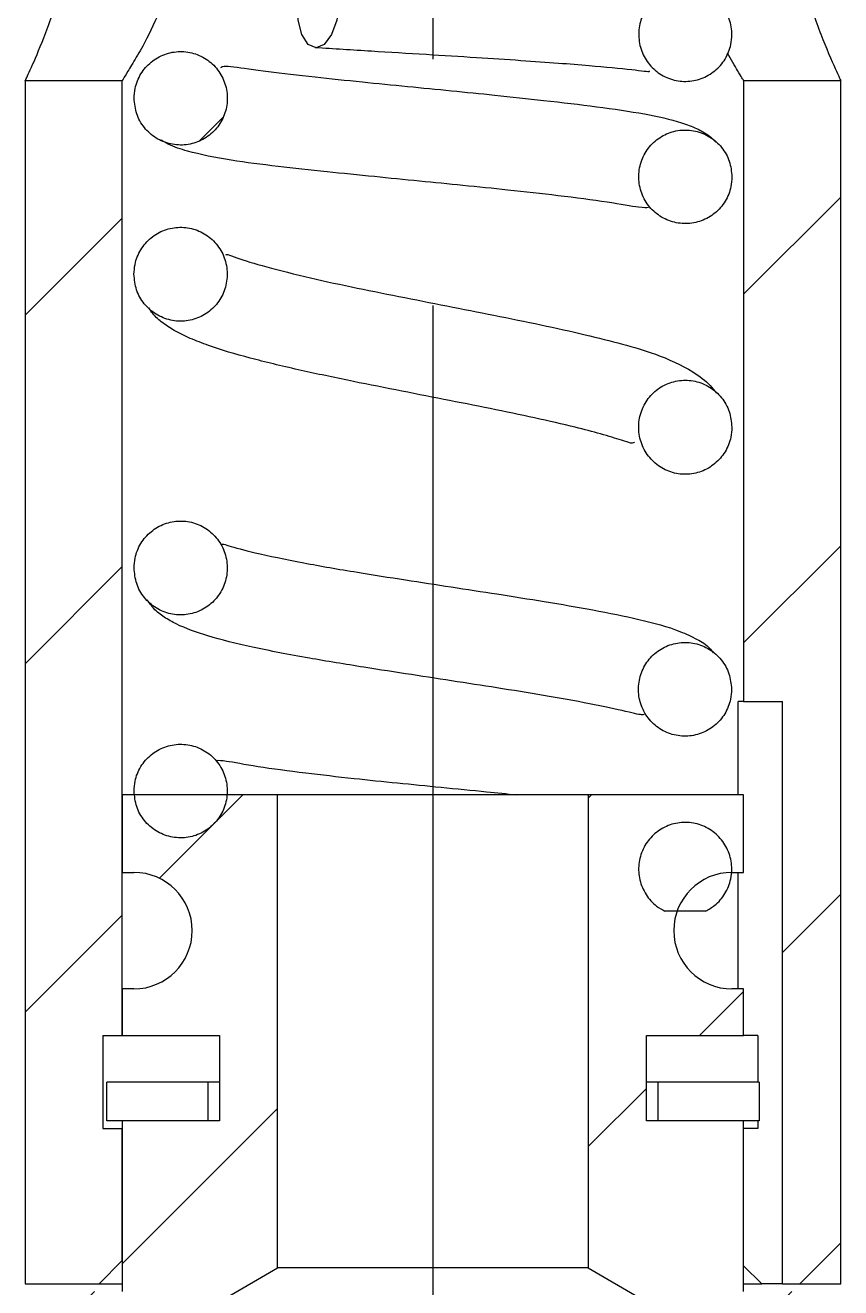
# Model space of a CAD drawing. Header units: millimetres. Extents: x 1036 to 1814, y -113 to 289.
# Drawn here: x 1293.26 to 1303.76, y 198.23 to 214.5 of the extents above; entities that cross this region are included whole.
import ezdxf

# ---------------------------------------------------------------- set-up
doc = ezdxf.new("R2010")
doc.units = ezdxf.units.MM
doc.linetypes.add('CENTER', pattern=[50.8, 31.75, -6.35, 6.35, -6.35])
doc.layers.add('CenterLine', color=1, linetype='CENTER', lineweight=9)
doc.layers.add('SolidLine', color=7, linetype='Continuous', lineweight=30)
pattern_1 = [(45, (812.6144, -117.223), (-2.245064, 2.245064), [])]

msp = doc.modelspace()

# ---------------------------------------------------------------- hatches: boundary and pattern name
at = {"layer": 'SolidLine', "linetype": 'Continuous', "lineweight": 18}
h = msp.add_hatch(dxfattribs=at)
h.set_pattern_fill('ANSI31', color=256, style=0)
h.set_pattern_definition(pattern_1)
edge = h.paths.add_edge_path(flags=0)
edge.add_spline(control_points=[(1294.666, 213.554), (1294.666, 213.596), (1294.67, 213.639), (1294.679, 213.68), (1294.693, 213.746), (1294.719, 213.81), (1294.754, 213.868), (1294.789, 213.925), (1294.834, 213.977), (1294.886, 214.02), (1294.938, 214.062), (1294.997, 214.097), (1295.06, 214.12), (1295.123, 214.143), (1295.191, 214.155), (1295.258, 214.156), (1295.324, 214.157), (1295.393, 214.147), (1295.456, 214.125), (1295.52, 214.104), (1295.581, 214.071), (1295.634, 214.03), (1295.687, 213.988), (1295.734, 213.937), (1295.77, 213.88), (1295.807, 213.823), (1295.834, 213.759), (1295.849, 213.693), (1295.865, 213.627), (1295.869, 213.557), (1295.862, 213.49), (1295.855, 213.423), (1295.836, 213.356), (1295.808, 213.296), (1295.779, 213.235), (1295.739, 213.178), (1295.692, 213.131), (1295.646, 213.083), (1295.59, 213.043), (1295.53, 213.013), (1295.47, 212.984), (1295.404, 212.964), (1295.337, 212.956), (1295.271, 212.948), (1295.202, 212.952), (1295.136, 212.966), (1295.071, 212.981), (1295.007, 213.007), (1294.95, 213.043), (1294.892, 213.078), (1294.84, 213.124), (1294.798, 213.177), (1294.756, 213.23), (1294.722, 213.291), (1294.7, 213.354), (1294.678, 213.418), (1294.666, 213.487), (1294.666, 213.554)], knot_values=[0, 0, 0, 0, 0.000127, 0.000127, 0.000127, 0.000331, 0.000331, 0.000331, 0.000534, 0.000534, 0.000534, 0.000736, 0.000736, 0.000736, 0.000939, 0.000939, 0.000939, 0.001141, 0.001141, 0.001141, 0.001345, 0.001345, 0.001345, 0.001549, 0.001549, 0.001549, 0.001754, 0.001754, 0.001754, 0.001959, 0.001959, 0.001959, 0.002163, 0.002163, 0.002163, 0.002366, 0.002366, 0.002366, 0.002568, 0.002568, 0.002568, 0.00277, 0.00277, 0.00277, 0.002973, 0.002973, 0.002973, 0.003177, 0.003177, 0.003177, 0.003381, 0.003381, 0.003381, 0.003586, 0.003586, 0.003586, 0.00379, 0.00379, 0.00379, 0.00379], weights=[1, 1, 1, 1, 1, 1, 1, 1, 1, 1, 1, 1, 1, 1, 1, 1, 1, 1, 1, 1, 1, 1, 1, 1, 1, 1, 1, 1, 1, 1, 1, 1, 1, 1, 1, 1, 1, 1, 1, 1, 1, 1, 1, 1, 1, 1, 1, 1, 1, 1, 1, 1, 1, 1, 1, 1, 1, 1], degree=3, periodic=0)
h = msp.add_hatch(dxfattribs=at)
h.set_pattern_fill('ANSI31', color=256, style=0)
h.set_pattern_definition(pattern_1)
h.paths.add_polyline_path([(1294.514, 201.484), (1294.264, 201.484), (1294.264, 200.284), (1294.514, 200.284), (1294.514, 198.584), (1294.214, 198.284), (1293.264, 198.284), (1293.264, 213.784), (1294.514, 213.784)], flags=0)
h = msp.add_hatch(dxfattribs=at)
h.set_pattern_fill('ANSI31', color=256, style=0)
h.set_pattern_definition(pattern_1)
h.paths.add_polyline_path([(1302.514, 205.784), (1302.514, 213.784), (1303.764, 213.784), (1303.764, 198.284), (1303.014, 198.284), (1303.014, 205.784)], flags=0)
h = msp.add_hatch(dxfattribs=at)
h.set_pattern_fill('ANSI31', color=256, style=0)
h.set_pattern_definition(pattern_1)
edge = h.paths.add_edge_path(flags=0)
edge.add_spline(control_points=[(1294.665, 204.632), (1294.665, 204.674), (1294.67, 204.717), (1294.679, 204.758), (1294.693, 204.824), (1294.718, 204.889), (1294.754, 204.946), (1294.788, 205.004), (1294.834, 205.056), (1294.885, 205.099), (1294.937, 205.141), (1294.997, 205.175), (1295.06, 205.198), (1295.122, 205.221), (1295.19, 205.234), (1295.257, 205.235), (1295.323, 205.236), (1295.391, 205.226), (1295.455, 205.204), (1295.519, 205.183), (1295.58, 205.15), (1295.633, 205.109), (1295.686, 205.067), (1295.733, 205.016), (1295.77, 204.959), (1295.806, 204.901), (1295.834, 204.837), (1295.849, 204.771), (1295.865, 204.705), (1295.869, 204.635), (1295.862, 204.568), (1295.855, 204.501), (1295.836, 204.434), (1295.807, 204.373), (1295.778, 204.312), (1295.739, 204.256), (1295.692, 204.208), (1295.645, 204.16), (1295.59, 204.12), (1295.53, 204.091), (1295.47, 204.061), (1295.404, 204.041), (1295.338, 204.033), (1295.271, 204.025), (1295.202, 204.029), (1295.137, 204.043), (1295.071, 204.058), (1295.007, 204.084), (1294.95, 204.12), (1294.892, 204.155), (1294.84, 204.202), (1294.798, 204.254), (1294.756, 204.307), (1294.722, 204.368), (1294.7, 204.432), (1294.677, 204.496), (1294.665, 204.564), (1294.665, 204.632)], knot_values=[0, 0, 0, 0, 0.000127, 0.000127, 0.000127, 0.000331, 0.000331, 0.000331, 0.000534, 0.000534, 0.000534, 0.000737, 0.000737, 0.000737, 0.000939, 0.000939, 0.000939, 0.001141, 0.001141, 0.001141, 0.001345, 0.001345, 0.001345, 0.00155, 0.00155, 0.00155, 0.001756, 0.001756, 0.001756, 0.001961, 0.001961, 0.001961, 0.002165, 0.002165, 0.002165, 0.002368, 0.002368, 0.002368, 0.00257, 0.00257, 0.00257, 0.002772, 0.002772, 0.002772, 0.002975, 0.002975, 0.002975, 0.003179, 0.003179, 0.003179, 0.003383, 0.003383, 0.003383, 0.003588, 0.003588, 0.003588, 0.003793, 0.003793, 0.003793, 0.003793], weights=[1, 1, 1, 1, 1, 1, 1, 1, 1, 1, 1, 1, 1, 1, 1, 1, 1, 1, 1, 1, 1, 1, 1, 1, 1, 1, 1, 1, 1, 1, 1, 1, 1, 1, 1, 1, 1, 1, 1, 1, 1, 1, 1, 1, 1, 1, 1, 1, 1, 1, 1, 1, 1, 1, 1, 1, 1, 1], degree=3, periodic=0)
h = msp.add_hatch(dxfattribs=at)
h.set_pattern_fill('ANSI31', color=256, style=0)
h.set_pattern_definition(pattern_1)
edge = h.paths.add_edge_path(flags=0)
edge.add_line((1294.514, 204.584), (1296.514, 204.584))
edge.add_line((1296.514, 204.584), (1296.514, 198.489))
edge.add_line((1296.514, 198.489), (1295.814, 198.084))
edge.add_line((1295.814, 198.084), (1295.814, 190.584))
edge.add_line((1295.814, 190.584), (1294.535, 190.584))
edge.add_line((1294.535, 190.584), (1293.264, 192.784))
edge.add_line((1293.264, 192.784), (1293.264, 198.184))
edge.add_line((1293.264, 198.184), (1294.514, 198.184))
edge.add_line((1294.514, 198.184), (1294.514, 200.384))
edge.add_line((1294.514, 200.384), (1295.764, 200.384))
edge.add_line((1295.764, 200.384), (1295.764, 201.484))
edge.add_line((1295.764, 201.484), (1294.514, 201.484))
edge.add_line((1294.514, 201.484), (1294.514, 202.084))
edge.add_line((1294.514, 202.084), (1294.664, 202.084))
edge.add_arc((1294.664, 202.834), 0.75, 270, 450)
edge.add_line((1294.664, 203.584), (1294.514, 203.584))
edge.add_line((1294.514, 203.584), (1294.514, 204.584))
h = msp.add_hatch(dxfattribs=at)
h.set_pattern_fill('ANSI31', color=256, style=0)
h.set_pattern_definition(pattern_1)
edge = h.paths.add_edge_path(flags=0)
edge.add_line((1300.514, 204.584), (1302.514, 204.584))
edge.add_line((1302.514, 204.584), (1302.514, 203.584))
edge.add_line((1302.514, 203.584), (1302.364, 203.584))
edge.add_arc((1302.364, 202.834), 0.75, 450, 630)
edge.add_line((1302.364, 202.084), (1302.514, 202.084))
edge.add_line((1302.514, 202.084), (1302.514, 201.484))
edge.add_line((1302.514, 201.484), (1301.264, 201.484))
edge.add_line((1301.264, 201.484), (1301.264, 200.384))
edge.add_line((1301.264, 200.384), (1302.514, 200.384))
edge.add_line((1302.514, 200.384), (1302.514, 198.184))
edge.add_line((1302.514, 198.184), (1303.764, 198.184))
edge.add_line((1303.764, 198.184), (1303.764, 192.784))
edge.add_line((1303.764, 192.784), (1302.494, 190.584))
edge.add_line((1302.494, 190.584), (1301.214, 190.584))
edge.add_line((1301.214, 190.584), (1301.214, 198.084))
edge.add_line((1301.214, 198.084), (1300.514, 198.489))
edge.add_line((1300.514, 198.489), (1300.514, 204.584))

# ---------------------------------------------------------------- linework, layer by layer
at = {"layer": 'CenterLine', "lineweight": -3, "ltscale": 0.5}
msp.add_line((1298.514, 236.284), (1298.514, 92.391), dxfattribs=at)
at = {"layer": 'SolidLine', "color": 7, "linetype": 'Continuous', "lineweight": 25}
for p, q in [((1293.264, 213.784), (1294.514, 213.784)), ((1293.264, 213.784), (1293.264, 198.284)), ((1294.514, 201.484), (1294.514, 213.784)), ((1302.514, 213.784), (1302.514, 205.784)), ((1302.514, 213.784), (1303.764, 213.784)), ((1303.764, 198.284), (1303.764, 213.784)), ((1302.443, 204.584), (1302.443, 205.784)), ((1302.514, 205.784), (1302.443, 205.784)), ((1302.514, 205.784), (1303.014, 205.784)), ((1303.014, 198.284), (1303.014, 205.784)), ((1294.514, 204.584), (1294.514, 203.584)), ((1296.514, 204.584), (1294.514, 204.584)), ((1296.514, 198.489), (1296.514, 204.584)), ((1300.514, 204.584), (1296.514, 204.584)), ((1300.514, 204.584), (1300.514, 198.489)), ((1302.514, 204.584), (1300.514, 204.584)), ((1302.514, 203.584), (1302.514, 204.584)), ((1294.514, 203.584), (1294.664, 203.584)), ((1302.364, 203.584), (1302.514, 203.584)), ((1302.443, 202.084), (1302.443, 203.584)), ((1302.023, 203.084), (1301.5, 203.084)), ((1294.664, 202.084), (1294.514, 202.084)), ((1294.514, 202.084), (1294.514, 201.484)), ((1302.514, 202.084), (1302.364, 202.084)), ((1302.514, 201.484), (1302.514, 202.084)), ((1294.264, 201.484), (1294.264, 200.284)), ((1294.264, 201.484), (1294.514, 201.484)), ((1294.514, 201.484), (1295.764, 201.484)), ((1295.764, 201.484), (1295.764, 200.384)), ((1301.264, 200.384), (1301.264, 201.484)), ((1301.264, 201.484), (1302.514, 201.484)), ((1302.698, 201.484), (1302.514, 201.484)), ((1302.698, 201.484), (1302.698, 200.884)), ((1294.314, 200.384), (1294.314, 200.884)), ((1295.614, 200.884), (1294.314, 200.884)), ((1295.614, 200.884), (1295.614, 200.384)), ((1295.764, 200.884), (1295.614, 200.884)), ((1301.414, 200.884), (1301.264, 200.884)), ((1301.414, 200.384), (1301.414, 200.884)), ((1302.714, 200.884), (1301.414, 200.884)), ((1302.714, 200.884), (1302.714, 200.384)), ((1295.614, 200.384), (1294.314, 200.384)), ((1295.764, 200.384), (1294.514, 200.384)), ((1294.514, 200.384), (1294.514, 198.184)), ((1302.514, 200.384), (1301.264, 200.384)), ((1302.714, 200.384), (1301.414, 200.384)), ((1302.514, 198.184), (1302.514, 200.384)), ((1302.698, 200.384), (1302.698, 200.284)), ((1294.264, 200.284), (1294.514, 200.284)), ((1294.514, 198.584), (1294.514, 200.284)), ((1302.698, 200.284), (1302.514, 200.284)), ((1294.214, 198.284), (1294.514, 198.584)), ((1295.814, 198.084), (1296.514, 198.489)), ((1300.514, 198.489), (1296.514, 198.489)), ((1300.514, 198.489), (1301.214, 198.084)), ((1302.749, 198.284), (1302.514, 198.515)), ((1293.264, 198.284), (1294.214, 198.284)), ((1294.214, 198.284), (1294.514, 198.284)), ((1302.514, 198.284), (1302.749, 198.284)), ((1303.014, 198.284), (1302.749, 198.284)), ((1303.014, 198.284), (1303.764, 198.284))]:
    msp.add_line(p, q, dxfattribs=at)
at = {"layer": 'SolidLine', "color": 7, "linetype": 'Continuous', "lineweight": 25, "flags": 128}
msp.add_lwpolyline([(1297.31, 214.784), (1297.275, 214.561), (1297.206, 214.374), (1297.112, 214.249), (1297.008, 214.205), (1296.908, 214.249), (1296.827, 214.374), (1296.777, 214.561), (1296.766, 214.784)], dxfattribs=at)
at = {"layer": 'SolidLine', "color": 7, "linetype": 'Continuous', "lineweight": 25}
for centre, start, end in [((1294.664, 202.834), 270, 90), ((1302.364, 202.834), 90, 270)]:
    msp.add_arc(centre, 0.75, start, end, dxfattribs=at)
for points, knots in [([(1293.264, 213.784), (1293.265, 213.785), (1293.268, 213.792), (1293.33, 213.92), (1293.503, 214.316), (1293.718, 214.929), (1293.875, 215.631), (1293.892, 216.107), (1293.898, 216.284)], [0, 0, 0, 0, 0.040342, 0.233132, 0.428885, 0.641883, 0.866005, 1, 1, 1, 1]), ([(1303.131, 216.284), (1303.145, 216.022), (1303.172, 215.497), (1303.357, 214.787), (1303.569, 214.208), (1303.736, 213.844), (1303.756, 213.802), (1303.764, 213.784)], [0, 0, 0, 0, 0.197615, 0.394642, 0.606357, 0.830499, 1, 1, 1, 1]), ([(1295.044, 214.784), (1294.971, 214.622), (1294.846, 214.345), (1294.688, 214.072), (1294.552, 213.844), (1294.529, 213.807), (1294.514, 213.784)], [0, 0, 0, 0, 0.277136, 0.472717, 0.675237, 1, 1, 1, 1]), ([(1301.325, 214.784), (1301.287, 214.736), (1301.207, 214.633), (1301.156, 214.438), (1301.168, 214.233), (1301.249, 214.043), (1301.387, 213.89), (1301.568, 213.793), (1301.771, 213.761), (1301.972, 213.798), (1302.15, 213.9), (1302.285, 214.054), (1302.351, 214.222), (1302.37, 214.399), (1302.34, 214.577), (1302.266, 214.712), (1302.212, 214.773), (1302.202, 214.784)], [0, 0, 0, 0, 0.06623, 0.138929, 0.211855, 0.284841, 0.357674, 0.430245, 0.502606, 0.574901, 0.647272, 0.7198, 0.792499, 0.838122, 0.910938, 0.983759, 1, 1, 1, 1]), ([(1294.666, 213.554), (1294.673, 213.486), (1294.686, 213.351), (1294.79, 213.17), (1294.943, 213.033), (1295.134, 212.955), (1295.339, 212.945), (1295.535, 213.003), (1295.701, 213.123), (1295.818, 213.291), (1295.874, 213.489), (1295.861, 213.695), (1295.78, 213.886), (1295.641, 214.039), (1295.46, 214.136), (1295.257, 214.168), (1295.056, 214.13), (1294.878, 214.029), (1294.745, 213.874), (1294.675, 213.706), (1294.669, 213.596), (1294.666, 213.554)], [0, 0, 0, 0, 0.053917, 0.107836, 0.161693, 0.215402, 0.268938, 0.32234, 0.375716, 0.42922, 0.482974, 0.536973, 0.591054, 0.644996, 0.698673, 0.752129, 0.805504, 0.858938, 0.912517, 0.966266, 1, 1, 1, 1]), ([(1301.295, 213.907), (1301.296, 213.905), (1301.303, 213.89), (1301.235, 213.902), (1301.004, 213.927), (1300.623, 213.966), (1300.123, 214.005), (1299.636, 214.04), (1299.059, 214.077), (1298.408, 214.118), (1297.693, 214.161), (1297.237, 214.19), (1296.999, 214.206)], [0, 0, 0, 0, 0.010772, 0.066422, 0.131906, 0.289845, 0.382384, 0.484813, 0.59748, 0.720582, 0.854363, 1, 1, 1, 1]), ([(1302.514, 213.784), (1302.514, 213.785), (1302.513, 213.787), (1302.467, 213.855), (1302.353, 214.054), (1302.306, 214.137)], [0, 0, 0, 0, 0.055954, 0.605905, 1, 1, 1, 1]), ([(1295.782, 213.951), (1295.793, 213.959), (1295.816, 213.975), (1295.979, 213.958), (1296.356, 213.903), (1296.961, 213.832), (1297.576, 213.768), (1298.175, 213.708), (1298.75, 213.652), (1299.344, 213.592), (1299.986, 213.524), (1300.654, 213.444), (1301.232, 213.36), (1301.645, 213.268), (1301.901, 213.174), (1302.034, 213.099), (1302.126, 213.026), (1302.152, 212.992), (1302.155, 212.988)], [0, 0, 0, 0, 0.037517, 0.084892, 0.177685, 0.265142, 0.34317, 0.412975, 0.479301, 0.544889, 0.623001, 0.715826, 0.81539, 0.905708, 0.94783, 0.983914, 0.998109, 1, 1, 1, 1]), ([(1301.29, 212.147), (1301.261, 212.145), (1301.197, 212.139), (1300.774, 212.219), (1300.167, 212.296), (1299.521, 212.368), (1298.913, 212.431), (1298.332, 212.488), (1297.739, 212.547), (1297.116, 212.61), (1296.484, 212.68), (1295.897, 212.752), (1295.418, 212.849), (1295.156, 212.933), (1295.045, 212.998), (1295.015, 213.016)], [0, 0, 0, 0, 0.078686, 0.172243, 0.271594, 0.357602, 0.428719, 0.49571, 0.566158, 0.643216, 0.729901, 0.825365, 0.927289, 0.980316, 1, 1, 1, 1]), ([(1302.364, 212.543), (1302.357, 212.611), (1302.343, 212.747), (1302.239, 212.928), (1302.086, 213.065), (1301.895, 213.143), (1301.69, 213.153), (1301.494, 213.095), (1301.329, 212.975), (1301.211, 212.807), (1301.156, 212.608), (1301.169, 212.402), (1301.249, 212.211), (1301.388, 212.058), (1301.57, 211.96), (1301.772, 211.929), (1301.973, 211.966), (1302.151, 212.068), (1302.285, 212.223), (1302.354, 212.391), (1302.361, 212.501), (1302.364, 212.543)], [0, 0, 0, 0, 0.0539627, 0.1079285, 0.1618161, 0.2155238, 0.269022, 0.3223571, 0.3756629, 0.4291254, 0.4829011, 0.5369799, 0.5911603, 0.6451563, 0.6988186, 0.7522068, 0.8055025, 0.858882, 0.9124496, 0.9662229, 1, 1, 1, 1]), ([(1294.664, 211.288), (1294.671, 211.22), (1294.684, 211.083), (1294.789, 210.902), (1294.943, 210.764), (1295.134, 210.686), (1295.339, 210.676), (1295.535, 210.735), (1295.7, 210.855), (1295.817, 211.024), (1295.872, 211.222), (1295.86, 211.43), (1295.779, 211.623), (1295.639, 211.776), (1295.457, 211.874), (1295.255, 211.904), (1295.054, 211.867), (1294.877, 211.765), (1294.743, 211.609), (1294.674, 211.441), (1294.667, 211.331), (1294.664, 211.288)], [0, 0, 0, 0, 0.0541428, 0.1082906, 0.1623125, 0.2160406, 0.2694201, 0.3225224, 0.3755672, 0.4288718, 0.4826989, 0.5370467, 0.5915638, 0.645766, 0.6994028, 0.7525846, 0.8056213, 0.8588046, 0.9122986, 0.9661265, 1, 1, 1, 1]), ([(1295.85, 211.535), (1295.851, 211.539), (1295.855, 211.551), (1295.988, 211.495), (1296.283, 211.405), (1296.839, 211.26), (1297.442, 211.129), (1298.065, 211.003), (1298.69, 210.881), (1299.309, 210.759), (1299.914, 210.636), (1300.474, 210.512), (1300.96, 210.388), (1301.4, 210.262), (1301.811, 210.078), (1302.064, 209.887), (1302.138, 209.789), (1302.163, 209.756)], [0, 0, 0, 0, 0.017344, 0.058465, 0.144388, 0.233148, 0.315523, 0.392091, 0.466829, 0.54064, 0.616537, 0.693892, 0.767553, 0.839786, 0.925052, 0.974496, 1, 1, 1, 1]), ([(1301.111, 209.127), (1301.1, 209.118), (1301.081, 209.101), (1300.94, 209.153), (1300.676, 209.232), (1300.312, 209.327), (1299.834, 209.437), (1299.258, 209.557), (1298.651, 209.677), (1298.028, 209.799), (1297.39, 209.926), (1296.748, 210.062), (1296.15, 210.206), (1295.702, 210.338), (1295.387, 210.46), (1295.193, 210.552), (1295.031, 210.661), (1294.914, 210.76), (1294.868, 210.837), (1294.856, 210.857)], [0, 0, 0, 0, 0.047485, 0.087259, 0.141121, 0.196246, 0.272005, 0.347048, 0.420667, 0.495766, 0.573524, 0.657274, 0.748481, 0.839166, 0.883889, 0.927457, 0.96349, 0.991052, 1, 1, 1, 1]), ([(1302.362, 209.317), (1302.356, 209.386), (1302.342, 209.523), (1302.237, 209.705), (1302.083, 209.843), (1301.892, 209.92), (1301.687, 209.93), (1301.492, 209.871), (1301.327, 209.751), (1301.211, 209.582), (1301.155, 209.383), (1301.168, 209.175), (1301.249, 208.982), (1301.389, 208.828), (1301.571, 208.731), (1301.773, 208.7), (1301.973, 208.738), (1302.15, 208.841), (1302.284, 208.996), (1302.353, 209.164), (1302.36, 209.275), (1302.362, 209.317)], [0, 0, 0, 0, 0.0542511, 0.1085075, 0.1626051, 0.2163337, 0.2696352, 0.3226054, 0.3755163, 0.4287478, 0.4826077, 0.5370911, 0.5917798, 0.6460968, 0.6997318, 0.7528126, 0.8057082, 0.8587729, 0.9122123, 0.9660676, 1, 1, 1, 1]), ([(1294.665, 207.505), (1294.672, 207.436), (1294.685, 207.3), (1294.79, 207.118), (1294.943, 206.98), (1295.135, 206.903), (1295.339, 206.893), (1295.535, 206.952), (1295.7, 207.072), (1295.817, 207.24), (1295.873, 207.439), (1295.86, 207.647), (1295.779, 207.839), (1295.639, 207.993), (1295.457, 208.09), (1295.255, 208.121), (1295.055, 208.083), (1294.878, 207.981), (1294.744, 207.826), (1294.675, 207.658), (1294.668, 207.547), (1294.665, 207.505)], [0, 0, 0, 0, 0.054138, 0.108278, 0.162287, 0.215997, 0.269365, 0.322466, 0.375521, 0.428842, 0.482682, 0.537033, 0.591546, 0.645742, 0.699367, 0.752538, 0.805569, 0.858754, 0.912259, 0.966102, 1, 1, 1, 1]), ([(1295.799, 207.807), (1295.801, 207.809), (1295.806, 207.818), (1295.919, 207.778), (1296.212, 207.7), (1296.809, 207.574), (1297.489, 207.457), (1298.142, 207.354), (1298.752, 207.26), (1299.358, 207.168), (1299.98, 207.069), (1300.605, 206.962), (1301.182, 206.846), (1301.631, 206.725), (1301.895, 206.596), (1302.045, 206.52), (1302.112, 206.428), (1302.123, 206.412)], [0, 0, 0, 0, 0.018112, 0.054871, 0.141898, 0.244589, 0.337337, 0.413651, 0.484243, 0.555114, 0.631626, 0.717672, 0.811239, 0.907568, 0.956067, 0.992426, 1, 1, 1, 1]), ([(1301.227, 205.616), (1301.21, 205.615), (1301.177, 205.614), (1301.004, 205.656), (1300.628, 205.741), (1300.043, 205.847), (1299.436, 205.946), (1298.831, 206.04), (1298.226, 206.132), (1297.579, 206.233), (1296.868, 206.35), (1296.185, 206.48), (1295.628, 206.619), (1295.277, 206.743), (1295.064, 206.861), (1294.929, 206.958), (1294.86, 207.056), (1294.833, 207.094)], [0, 0, 0, 0, 0.042138, 0.086182, 0.17554, 0.261848, 0.339184, 0.4092, 0.478636, 0.551052, 0.638694, 0.741687, 0.837458, 0.918862, 0.953271, 0.981592, 1, 1, 1, 1]), ([(1302.359, 205.943), (1302.352, 206.011), (1302.338, 206.147), (1302.234, 206.329), (1302.08, 206.466), (1301.889, 206.544), (1301.685, 206.553), (1301.489, 206.495), (1301.325, 206.375), (1301.208, 206.207), (1301.152, 206.008), (1301.165, 205.801), (1301.246, 205.609), (1301.386, 205.455), (1301.567, 205.358), (1301.77, 205.327), (1301.97, 205.365), (1302.147, 205.467), (1302.28, 205.622), (1302.349, 205.79), (1302.356, 205.9), (1302.359, 205.943)], [0, 0, 0, 0, 0.054166, 0.108335, 0.16237, 0.216089, 0.269451, 0.322548, 0.375609, 0.428938, 0.482764, 0.537079, 0.591556, 0.645756, 0.699432, 0.752658, 0.805709, 0.858871, 0.912326, 0.966129, 1, 1, 1, 1]), ([(1294.665, 204.632), (1294.672, 204.564), (1294.686, 204.428), (1294.79, 204.247), (1294.943, 204.11), (1295.134, 204.032), (1295.339, 204.022), (1295.535, 204.08), (1295.7, 204.2), (1295.818, 204.368), (1295.873, 204.567), (1295.86, 204.774), (1295.78, 204.965), (1295.64, 205.118), (1295.459, 205.215), (1295.257, 205.246), (1295.056, 205.209), (1294.878, 205.107), (1294.744, 204.952), (1294.675, 204.784), (1294.668, 204.675), (1294.665, 204.632)], [0, 0, 0, 0, 0.053987, 0.107978, 0.161887, 0.215603, 0.269091, 0.3224, 0.375671, 0.42911, 0.482885, 0.536991, 0.59121, 0.645236, 0.698904, 0.752274, 0.805541, 0.858895, 0.912446, 0.966219, 1, 1, 1, 1]), ([(1295.733, 205.027), (1295.76, 205.028), (1295.821, 205.029), (1296.243, 204.947), (1296.829, 204.87), (1297.455, 204.798), (1298.051, 204.737), (1298.627, 204.68), (1299.149, 204.629), (1299.463, 204.597), (1299.591, 204.584)], [0, 0, 0, 0, 0.12574, 0.279551, 0.439994, 0.577951, 0.692166, 0.803481, 0.920307, 1, 1, 1, 1]), ([(1302.023, 203.084), (1302.064, 203.108), (1302.163, 203.165), (1302.283, 203.307), (1302.35, 203.474), (1302.369, 203.651), (1302.338, 203.83), (1302.238, 204.01), (1302.084, 204.147), (1301.894, 204.225), (1301.689, 204.235), (1301.493, 204.177), (1301.327, 204.057), (1301.21, 203.889), (1301.154, 203.691), (1301.167, 203.485), (1301.248, 203.295), (1301.368, 203.159), (1301.464, 203.105), (1301.5, 203.084)], [0, 0, 0, 0, 0.043737, 0.106258, 0.168975, 0.208339, 0.271275, 0.334212, 0.397078, 0.459765, 0.52225, 0.584577, 0.646879, 0.709326, 0.772059, 0.83507, 0.898178, 0.961134, 1, 1, 1, 1])]:
    msp.add_open_spline(points, degree=3, knots=knots, dxfattribs=at)

doc.saveas('drawing.dxf')
